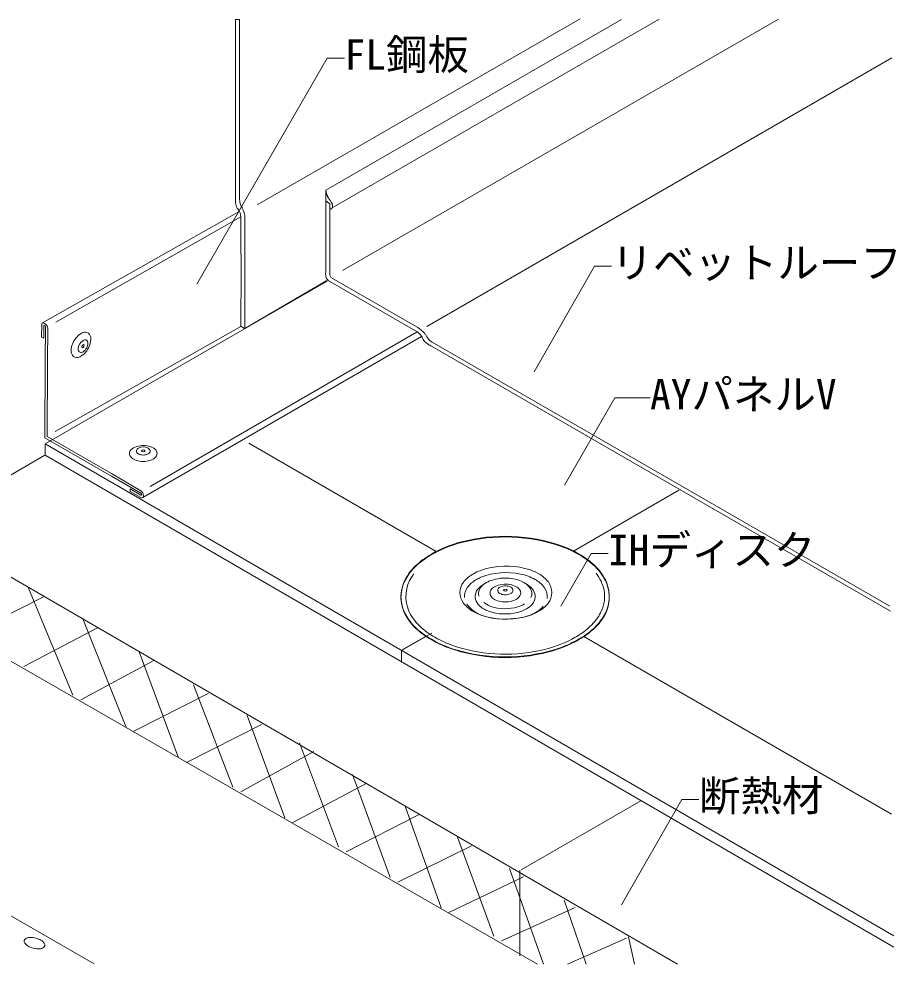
# Model space of a CAD drawing. Units: millimetres, scale not verified. Extents: x -9027 to 5741, y -545 to 9286.
# Drawn here: x -143 to 829, y -545 to 503 of the extents above; entities that cross this region are included whole.
import ezdxf
from ezdxf.enums import TextEntityAlignment as Align

# ---------------------------------------------------------------- set-up
doc = ezdxf.new("R2010")
doc.units = ezdxf.units.MM
doc.header["$LTSCALE"] = 10
for name, color, linetype, lineweight in [('0-0_文字', 7, 'Continuous', 18), ('0-1_レイヤ___3', 7, 'Continuous', 18), ('0-2_決定', 7, 'Continuous', 18)]:
    doc.layers.add(name, color=color, linetype=linetype, lineweight=lineweight)
doc.styles.add('ＭＳ ゴシック', font='')
doc.styles.get('ＭＳ ゴシック').set_extended_font_data('MS Gothic')

msp = doc.modelspace()

# ---------------------------------------------------------------- linework, layer by layer
at = {"layer": '0-0_文字'}
for points in [[(53.89, 208.68), (198.49, 459.28), (217.89, 459.28)], [(427.91, 111.53), (494.91, 228.53), (513.71, 228.53)], [(461.71, -13.87), (517.51, 82.73), (556.51, 82.73)], [(457.71, -148.27), (491.11, -89.87), (509.91, -89.87)], [(524.71, -479.27), (591.91, -362.27), (610.71, -362.27)]]:
    msp.add_lwpolyline(points, dxfattribs=at)
at = {"layer": '0-1_レイヤ___3'}
for p, q in [((121.11, 296.73), (479.11, 502.73)), ((204.11, 293.33), (566.51, 502.53)), ((215.71, 223.73), (698.91, 502.53)), ((309.11, 161.73), (824.71, 459.53)), ((-116.89, 165.73), (100.91, 289.33)), ((102.91, 283.33), (-102.29, 166.53)), ((102.91, 283.33), (103.11, 200.33)), ((107.31, 200.33), (107.31, 281.13)), ((198.51, 212.13), (-114.09, 31.73)), ((198.31, 212.93), (107.11, 159.53)), ((199.71, 212.93), (298.51, 155.73)), ((298.91, 160.53), (203.31, 215.93)), ((-103.09, 45.53), (102.91, 161.73)), ((102.71, 162.33), (107.11, 159.33)), ((-5.89, -27.87), (303.31, 150.73)), ((298.51, 155.73), (2.31, -15.67)), ((314.31, 139.93), (822.91, -153.67)), ((822.31, -148.27), (314.91, 144.53)), ((-114.09, 19.13), (-114.09, 31.93)), ((826.91, -513.47), (-114.09, 31.73)), ((319.51, -87.47), (111.71, 32.53)), ((826.91, -526.07), (-114.09, 19.13)), ((588.51, -19.47), (471.51, -87.07)), ((372.11, -144.27), (375.11, -146.07)), ((314.51, -178.07), (281.11, -197.27)), ((307.71, -181.67), (280.91, -197.07)), ((473.91, -182.47), (473.51, -182.67)), ((477.71, -185.27), (477.31, -185.47)), ((824.11, -378.87), (483.11, -181.87)), ((281.11, -209.87), (281.11, -197.27))]:
    msp.add_line(p, q, dxfattribs=at)
for points in [[(101.51, 303.13), (101.51, 502.13), (96.91, 502.13), (96.91, 303.53)], [(524.91, 502.13), (197.11, 312.93), (197.11, 311.73)], [(201.51, 292.73), (201.51, 297.93), (196.91, 300.73), (196.91, 312.73)], [(201.51, 220.73), (201.51, 297.93), (197.11, 300.93)], [(-117.89, 164.13), (-118.09, 150.13), (-115.69, 148.73), (-115.49, 162.53)], [(-113.69, 161.53), (-113.89, 123.53), (-114.29, 38.33), (-40.69, -4.07), (-7.89, -23.07)], [(-7.89, -20.27), (-40.69, -1.27), (-111.89, 39.93), (-111.49, 122.33), (-111.29, 160.13)], [(-7.89, -25.07), (-19.89, -18.07), (-19.89, -21.07), (-7.89, -27.87)]]:
    msp.add_lwpolyline(points, dxfattribs=at)
for centre, radius, start, end in [((226.18, 318.39), 29.8, 190.94549, 209.02072), ((223.18, 317.28), 26.65, 192.01743, 210.05759), ((176.57, 284.96), 30.24, 25.45195, 38.86834), ((178.73, 285.9), 27.98, 25.61877, 40.14371), ((129.01, 302.08), 32.13, 177.41096, 188.4982), ((108.14, 299.11), 11.05, 189.25542, 221.89347), ((119.63, 302.92), 18.12, 179.32969, 213.44939), ((-12902.96, 294.97), 13100.07, 359.68232, 0.0261), ((201.24, 295.1), 3.42, 316.35146, 347.13248), ((196.54, 294.5), 8.1, 8.58213, 25.19145), ((198.21, 295.14), 6.41, 352.78431, 26.44483), ((201, 295.14), 3.6, 329.8728, 9.17873), ((87.5, 282.57), 15.43, 2.85407, 36.45358), ((79.81, 280.72), 27.55, 7.49667, 26.31603), ((90.3, 281.77), 17.02, 357.87204, 8.60737), ((202.55, 293.29), 1.18, 208.27294, 273.79173), ((202.34, 293.87), 1.78, 279.3695, 320.34853), ((214.17, 220.67), 17.34, 174.47835, 192.02554), ((217.99, 220.54), 16.48, 179.31542, 186.3528), ((205.11, 219.03), 8.15, 194.04336, 228.45506), ((205.45, 219.15), 3.86, 186.46542, 236.42705), ((4295.3, 137.2), 4192.66, 179.13724, 179.65657), ((17105.55, 96.92), 16998.55, 179.65141, 179.78961), ((-116.37, 164.24), 1.52, 84.67193, 183.93068), ((-116.69, 162.39), 3.4, 53.93232, 82.20851), ((-115, 162.56), 0.487, 49.90657, 183.22353), ((-118.39, 158.75), 7.38, 24.36267, 59.87658), ((-115.22, 161.49), 1.53, 1.45582, 69.61954), ((-115.61, 160.02), 4.32, 1.53825, 24.24923), ((284.3, 134.7), 29.68, 41.72678, 60.51017), ((-60.57, 133.22), 25.01, 123.25337, 158.77019), ((-69.17, 145.53), 10.01, 91.67768, 120.71488), ((-69.62, 142.63), 4.46, 80.03904, 123.66697), ((-69.62, 149.72), 5.81, 17.95344, 88.51152), ((-69.62, 144.43), 2.7, 21.44648, 73.35395), ((-84.23, 148.06), 20.74, 329.32374, 359.11026), ((-74.09, 147.99), 10.6, 358.61946, 19.4192), ((289.01, 141.57), 17.06, 33.86116, 56.13884), ((293.26, 144.79), 11.74, 19.60829, 32.3405), ((314.67, 152.96), 11.18, 202.22669, 230.50649), ((294.77, 143.88), 15.76, 30.72617, 42.13555), ((326.31, 160.91), 20.11, 206.50303, 227.61005), ((-66.29, 135.11), 19, 157.85536, 179.33432), ((-66.01, 136.59), 11.48, 121.96235, 178.28567), ((-72.31, 136.79), 5.18, 178.35973, 200.93636), ((-86.65, 148.58), 23.11, 301.76149, 331.26787), ((-70.59, 139.16), 2.7, 118.66736, 176.39025), ((-72.35, 139.35), 0.94, 181.16053, 299.34971), ((-78.89, 143.9), 12.23, 303.77553, 332.39089), ((-71.44, 140.93), 0.75, 359.92822, 126.94168), ((-73.86, 141.02), 3.17, 308.39363, 358.47627), ((-77.09, 143.38), 10.4, 330.34162, 358.63428), ((-72.14, 143.31), 5.45, 358.16136, 22.71359), ((323, 162.32), 23.71, 229.34964, 237.82623), ((355.72, 214.76), 85.52, 237.97716, 241.04092), ((319.72, 153.67), 10.32, 227.51649, 242.21513), ((-74.39, 135.05), 10.9, 178.51324, 199.1575), ((-79.24, 133.22), 5.72, 197.72406, 269.28957), ((-79.76, 137.79), 10.31, 272.51217, 300.7554), ((-74.48, 135.9), 2.83, 199.92002, 251.39706), ((-74.4, 137.66), 4.56, 257.45014, 300.45945), ((-14.78, 21.07), 5.77, 150.2656, 221.66337), ((-11.27, 18.38), 10.17, 118.27439, 146.8866), ((-5.08, 6.15), 23.87, 80.47071, 117.4588), ((-10.09, 23.72), 2.84, 167.59464, 217.46297), ((-8.49, 22.87), 4.62, 118.46439, 161.57854), ((-8.07, 25.18), 5.33, 216.7025, 240.63308), ((-5.29, 17.16), 11.17, 61.0801, 118.9199), ((-6.11, 23.93), 0.989, 126.04217, 233.95783), ((-5.29, 21.62), 3.42, 65.82415, 114.17585), ((-5.29, 26.25), 3.42, 245.82415, 294.17585), ((-4.47, 23.93), 0.989, 306.04217, 53.95783), ((-3.99, 11.12), 18.79, 59.62765, 81.23972), ((-2.5, 22.29), 5.33, 36.7025, 60.63308), ((-2.09, 24.59), 4.62, 298.46439, 341.57854), ((-0.48, 23.74), 2.84, 347.59464, 37.46297), ((0.53, 18), 10.58, 41.65669, 61.89033), ((4.18, 21.11), 5.79, 331.61252, 42.72195), ((-10.69, 24.26), 10.95, 219.92334, 240.46552), ((-6.7, 31.78), 19.46, 241.15083, 261.87579), ((-5.64, 30.54), 11.21, 243.23376, 270.87322), ((-5.49, 37.35), 25.15, 260.9398, 295.94188), ((-5.23, 31.82), 12.48, 268.92336, 295.35029), ((0.27, 23.94), 10.59, 299.64965, 328.17679), ((-11.84, -25.74), 6.75, 0.62217, 54.19298), ((-6.93, -26.43), 1.73, 236.1806, 339.88797), ((-8.77, -24.5), 1.69, 1.19694, 58.29282), ((-7.66, -24.53), 0.581, 247.436, 6.30379), ((-8.95, -25.74), 3.86, 340.53405, 1.08828), ((395.84, -260.3), 189.64, 70.728, 104.77081), ((395.84, -261.1), 189.64, 70.728, 104.77081), ((379.69, -203.97), 131.07, 104.22262, 119.82282), ((379.69, -204.77), 131.07, 104.22262, 119.82282), ((413.38, -203.19), 129.96, 60.33186, 69.71898), ((413.38, -203.99), 129.96, 60.33186, 69.71898), ((360.09, -171.14), 92.86, 119.67676, 133.4453), ((356.81, -167.59), 87.46, 119.22553, 132.49574), ((431.78, -170.5), 92.45, 46.4213, 60.21062), ((431.77, -171.32), 92.48, 46.42324, 60.20868), ((337.46, -146.32), 59.28, 134.06449, 155.4653), ((337.2, -147.28), 59.24, 131.77599, 148.49361), ((396.87, -189.16), 85.52, 71.87619, 103.38479), ((454.22, -146.05), 59.27, 24.45923, 45.84073), ((454.19, -146.87), 59.3, 24.46548, 45.83448), ((337.82, -144.31), 53.71, 143.37222, 147.66935), ((381.99, -149.32), 42.73, 119.8602, 128.76544), ((390.49, -165.2), 60.73, 102.76235, 119.3596), ((396.89, -186.72), 75.84, 77.85097, 111.5855), ((402.13, -166.04), 54.52, 60.33755, 78.65852), ((404.52, -162.4), 57.71, 60.30162, 70.82838), ((415.14, -144.2), 36.65, 38.66672, 60.62924), ((459.81, -140.34), 46.73, 12.1713, 37.84916), ((321.68, -138.33), 41.33, 147.84183, 202.62588), ((321.8, -137.64), 41.45, 157.38911, 212.12319), ((325.56, -137.66), 39.81, 146.32995, 201.99733), ((364.52, -133.33), 18.83, 141.95267, 179.50294), ((373.63, -139.37), 29.74, 128.22273, 143.60893), ((380.93, -148.26), 34.04, 119.60813, 141.87809), ((388.51, -161), 48.86, 113.54682, 119.95838), ((384.23, -145.36), 24.61, 120.05143, 138.82867), ((385.44, -141.2), 21.74, 118.37023, 138.13397), ((390.67, -148.27), 30.47, 112.93409, 120.6931), ((396.14, -165.17), 48.2, 81.49117, 111.09673), ((396.35, -150.33), 26.64, 79.16852, 117.33356), ((396.04, -139.35), 13.64, 87.41372, 115.74476), ((397.85, -144.04), 20.18, 59.4161, 79.99284), ((398.82, -152.71), 35.48, 59.72108, 82.79625), ((405.12, -142.8), 23.75, 50.36103, 60.78602), ((408.62, -143.75), 22.67, 39.90313, 61.28803), ((410.73, -136.5), 15.33, 29.1952, 51.50443), ((410.04, -151.91), 38.33, 50.66314, 60.15231), ((418.61, -142.03), 25.26, 34.22758, 51.4986), ((427.62, -132.96), 19.9, 323.38792, 35.83256), ((469.73, -137.43), 41.6, 327.98512, 22.50257), ((469.85, -138.19), 41.48, 327.95024, 22.51747), ((366.55, -132.42), 20.87, 182.03571, 216.86471), ((368.01, -137.33), 17.13, 143.96789, 183.81784), ((376.1, -137.97), 13.61, 139.73252, 183.54029), ((376.36, -133.87), 9.97, 177.9162, 198.70435), ((378.26, -134.47), 11.9, 139.15194, 175.3461), ((385.32, -133.61), 6.25, 148.47045, 216.45166), ((389.62, -136.98), 11.69, 118.10512, 145.43758), ((390.56, -130.64), 2.99, 163.75237, 212.89893), ((392.64, -131.74), 5.31, 118.41679, 158.68058), ((392.29, -129.49), 5.06, 213.18262, 244.52434), ((395.51, -125.01), 10.54, 239.19633, 267.95045), ((395.1, -130.47), 0.891, 116.11474, 243.88526), ((396.11, -131.68), 2.45, 55.18331, 124.81669), ((396.11, -129.25), 2.45, 235.18331, 304.81669), ((395.99, -122.41), 13.17, 266.24889, 297.69385), ((396.47, -138.24), 12.52, 63.2351, 89.18677), ((397.12, -130.47), 0.891, 296.11474, 63.88526), ((399.91, -129.84), 4.76, 297.46914, 340.03432), ((399.36, -131.83), 5.5, 32.56004, 59.93069), ((401.29, -130.61), 3.21, 344.59968, 32.89265), ((403.01, -136.58), 11.15, 37.55219, 62.77642), ((406.84, -133.61), 6.3, 328.82904, 37.31546), ((415.1, -134.14), 10.36, 335.28691, 29.56576), ((416.28, -137.84), 13.01, 6.33599, 41.58899), ((426.31, -137.22), 16.19, 351.3195, 35.47422), ((468.18, -137.49), 37.97, 334.52168, 10.63649), ((379.22, -121.41), 37.64, 218.71057, 240.19316), ((374.05, -133.04), 24.21, 211.98108, 230.87897), ((375.59, -137.15), 13.18, 187.20427, 223.15298), ((383.68, -130.65), 23.54, 221.23498, 241.13748), ((391.85, -116.6), 33.88, 240.40011, 256.31462), ((389.56, -130.58), 11.47, 216.05501, 241.61563), ((394.3, -122.52), 20.81, 240.68695, 260.52167), ((395.86, -115.58), 27.92, 259.69873, 296.0214), ((402.12, -130.04), 12.2, 299.40407, 325.96848), ((401.55, -119.81), 30.32, 292.86069, 299.9979), ((418.19, -149.49), 3.73, 103.56785, 113.30205), ((407.1, -129.49), 25.06, 299.67388, 318.34982), ((415.26, -137.02), 13.96, 319.19399, 2.53015), ((419.79, -126.81), 29.86, 307.52673, 322.87962), ((337.49, -129.59), 59.31, 204.54095, 225.92926), ((340.08, -129.54), 56.34, 204.12058, 226.02133), ((387.34, -117.73), 44.49, 230.0406, 238.51949), ((389.08, -103.35), 58.21, 240.61061, 250.46354), ((382.32, -125.1), 35.58, 239.21346, 254.0285), ((391.27, -117.52), 38.71, 240.6739, 255.33557), ((395.83, -100.96), 55.88, 255.10873, 288.52901), ((395.78, -102.21), 48.8, 255.82581, 291.08016), ((401.19, -118.67), 37.4, 289.37183, 299.34096), ((403.29, -102.08), 59.66, 282.84204, 299.76709), ((404.07, -106.94), 54.7, 284.85876, 297.01742), ((413.01, -126.47), 33.24, 298.58292, 319.03985), ((412.18, -117.36), 41.98, 299.58628, 307.89831), ((456.7, -132.56), 50.45, 316.75659, 335.07163), ((337.51, -128.61), 59.56, 211.45226, 228.10786), ((396.64, -77.36), 85.25, 251.51531, 283.5077), ((392.41, -93.8), 68.46, 253.12328, 263.29393), ((395.92, -70.05), 92.45, 262.85152, 283.87741), ((438.82, -116.96), 74.17, 302.88697, 317.4425), ((454.17, -128.56), 59.51, 312.05597, 328.69083), ((454.48, -129.41), 59.18, 311.93991, 328.63678), ((360.1, -104.77), 92.88, 226.55664, 240.3213), ((357.36, -108.22), 88.01, 227.34693, 240.56506), ((361.86, -105.7), 88.63, 226.59231, 240.27568), ((434.48, -108.35), 87.71, 299.52841, 312.75979), ((435.03, -109.27), 87.16, 299.31856, 312.60247), ((379.29, -71.16), 131.07, 240.17718, 255.77738), ((378.44, -72.54), 129.96, 240.33186, 249.71898), ((381.51, -69.98), 129.39, 240.56176, 251.75303), ((410.89, -73.16), 126.15, 283.72008, 299.76185), ((412.13, -71.76), 131.07, 284.22262, 299.82282), ((412.98, -71.94), 129.96, 290.28102, 299.66814), ((423.26, -95.2), 100.9, 300.13406, 303.5979), ((395.98, -15.43), 189.64, 250.728, 284.77081), ((395.86, -19.97), 181.4, 252.39299, 284.34762), ((395.44, -14.83), 189.64, 255.22919, 289.272)]:
    msp.add_arc(centre, radius, start, end, dxfattribs=at)
at = {"layer": '0-2_決定'}
for p, q in [((-132.69, -128.07), (-83.29, -246.67)), ((-198.89, -179.47), (-116.09, -137.87)), ((-72.29, -162.27), (-24.49, -281.47)), ((-137.89, -214.87), (-55.89, -172.27)), ((-9.89, -198.87), (33.91, -316.27)), ((-74.49, -251.87), (6.51, -208.47)), ((50.51, -235.27), (93.91, -348.67)), ((-15.69, -286.67), (66.71, -244.87)), ((109.71, -269.47), (151.71, -382.87)), ((42.71, -321.47), (125.91, -279.27)), ((167.91, -299.67), (211.11, -415.07)), ((102.71, -353.87), (183.91, -309.27)), ((226.51, -334.87), (268.31, -448.87)), ((160.51, -388.07), (242.51, -344.27)), ((546.11, -363.87), (413.71, -440.27)), ((284.91, -369.67), (324.91, -482.67)), ((219.71, -420.27), (300.71, -379.07)), ((342.91, -404.27), (383.31, -514.07)), ((276.91, -454.07), (358.71, -413.67)), ((400.51, -438.87), (438.51, -544.87)), ((333.51, -487.67), (416.31, -448.07)), ((412.31, -440.67), (412.31, -535.87)), ((461.11, -474.07), (485.71, -544.87)), ((391.91, -519.07), (473.51, -482.27)), ((465.11, -544.87), (530.31, -516.27)), ((532.71, -514.67), (539.31, -544.87))]:
    msp.add_line(p, q, dxfattribs=at)
for points in [[(-482.69, 422.93), (-482.69, -301.07), (-59.89, -544.67)], [(587.11, -544.87), (-249.69, -59.67), (-114.49, 19.33)], [(-248.09, -59.67), (-248.09, -154.07), (431.91, -544.87)]]:
    msp.add_lwpolyline(points, dxfattribs=at)
for centre, radius, start, end in [((-133.61, -519.48), 3.77, 167.4501, 215.75293), ((-133.84, -519.78), 3.63, 124.46943, 162.18187), ((-129.93, -517.26), 8.06, 213.29468, 228.14646), ((-130.65, -525.4), 10.09, 94.33051, 121.30727), ((-125.1, -512.06), 15.16, 227.66799, 249.586), ((-129.9, -534.49), 19.2, 73.62191, 94.49802), ((-130.13, -538.85), 23.47, 68.14267, 76.09992), ((-126.67, -531.27), 15.16, 47.66799, 69.586), ((-121.85, -526.07), 8.06, 33.29464, 48.14643), ((-118.17, -523.85), 3.77, 347.4501, 35.75293), ((-121.65, -504.48), 23.47, 248.14268, 256.09993), ((-121.87, -508.84), 19.2, 253.6219, 274.49802), ((-121.13, -517.93), 10.09, 274.33051, 301.30727), ((-117.94, -523.56), 3.63, 304.46943, 342.18187)]:
    msp.add_arc(centre, radius, start, end, dxfattribs=at)

# ---------------------------------------------------------------- texts
at = {"layer": '0-0_文字', "style": 'ＭＳ ゴシック'}
for s, p in [('FL鋼板', (217.89, 436.28)), ('リベットルーフ', (513.71, 205.53)), ('AYパネルV', (556.51, 59.73)), ('IHディスク', (509.91, -112.87)), ('断熱材', (610.71, -385.27))]:
    msp.add_text(s, height=33.72, dxfattribs=at).set_placement(p, align=Align.BOTTOM_LEFT)

doc.saveas('drawing.dxf')
